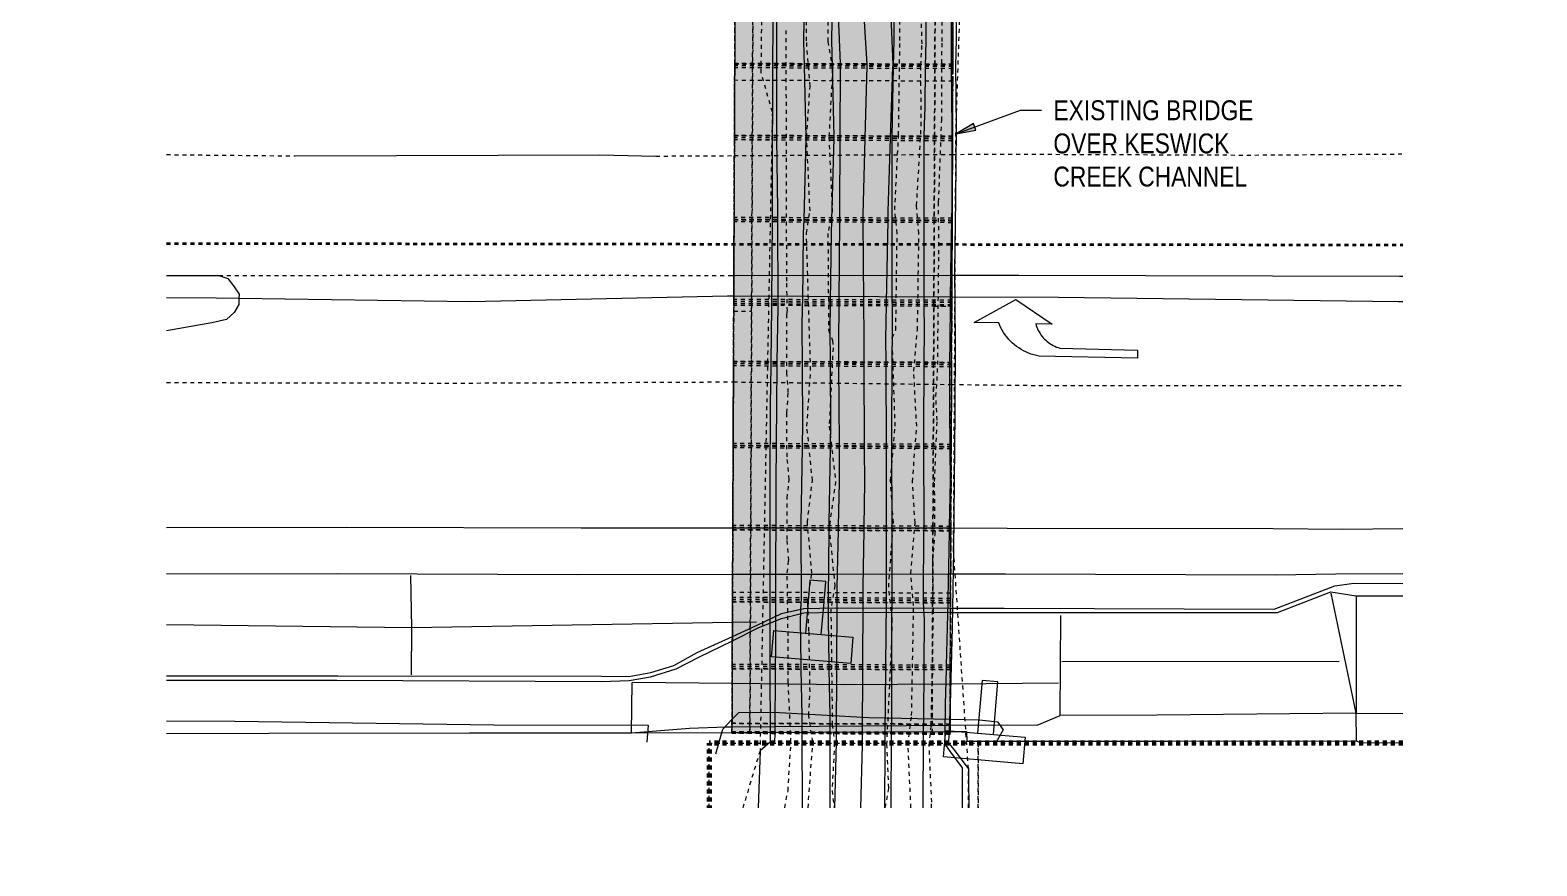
# Model space of a CAD drawing. Header units: metres. Extents: x 564 to 760, y 3 to 1698.
# Drawn here: x 564.42 to 602.29, y 1650.41 to 1671.41 of the extents above; entities that cross this region are included whole.
import ezdxf

# ---------------------------------------------------------------- set-up
doc = ezdxf.new("R2010")
doc.units = ezdxf.units.M
for name, pattern in [('ControlLine', [0.02, 0.0125, -0.0025, 0.0025, -0.0025]), ('Demolished', [0.007144, 0.004763, -0.002381]), ('IMPORT-BDYS-Boundary _3_', [0.01, 0.009, -0.001]), ('IMPORT-BDYS-ProjBoundary', [0.008, 0.006, -0.002]), ('IMPORT-LNMK-LaneLine3 _3_', [0.012, 0.003, -0.009]), ('IMPORT-LNMK-LineCont _3_', [0.004, 0.001, -0.003]), ('JacobsDash', [0.0045, 0.003, -0.0015])]:
    doc.linetypes.add(name, pattern=pattern)
doc.layers.add('D-BDGE', color=7, linetype='Continuous', lineweight=13)
doc.layers.add('D-ENHA-TEXT', color=7, linetype='Continuous', lineweight=9)
for name, color, linetype, lineweight, true_color in [('D-BDGE-DECK', 7, 'Continuous', 13, 0x8c8cc6), ('D-BDGE-FRAMING', 7, 'Continuous', 13, 0x8c8cc6), ('D-BDGE-INT-WALL', 7, 'Continuous', 13, 0x8c8cc6)]:
    doc.layers.add(name, color=color, linetype=linetype, lineweight=lineweight, true_color=true_color)
doc.styles.add('Arial Narrow', font='ARIALN.TTF', dxfattribs={"height": 0.5})

# ---------------------------------------------------------------- blocks, each defined once
blk = doc.blocks.new('T2DPAA-T2D-PWA-RW-M2D-000002_ControlLinesMinor_rvt-1-DRG-2871031 - CONST STAGE 01')
at = {"layer": 'D-BDGE', "color": 150, "linetype": 'ControlLine', "lineweight": 35, "true_color": 0x0080ff}
for p, q in [((597.318, 1675.829), (598.918, 1675.664)), ((567.85, 1666.053), (598.918, 1666.016))]:
    blk.add_line(p, q, dxfattribs=at)
blk.add_arc((568.715, 1397.294), 280, 84.13687, 90.17699, dxfattribs=at)
blk = doc.blocks.new('T2DPAA-T2D-PWA-SU-M2D-000002_dwg-40815123-DRG-2871031 - CONST STAGE 01')
at = {"color": 9, "lineweight": 18, "true_color": 0xc0c0c0}
for p, q in [((37.784, 1559.399), (37.783, 1559.408)), ((37.975, 1559.424), (37.976, 1559.414)), ((37.976, 1559.414), (38.122, 1557.62)), ((38.643, 1559.478), (38.643, 1559.468)), ((38.643, 1559.468), (38.749, 1557.671)), ((39.291, 1559.53), (39.291, 1559.52)), ((39.291, 1559.52), (39.385, 1557.722)), ((39.315, 1559.522), (39.314, 1559.532)), ((40.118, 1559.587), (40.117, 1559.597)), ((40.765, 1559.639), (40.765, 1559.649)), ((36.282, 1559.287), (36.283, 1559.277)), ((36.379, 1559.295), (36.38, 1559.285)), ((37.084, 1559.342), (37.083, 1559.352)), ((37.278, 1557.542), (37.278, 1557.552)), ((37.397, 1555.495), (37.278, 1557.542)), ((37.978, 1557.598), (37.977, 1557.608)), ((38.097, 1555.551), (37.978, 1557.598)), ((38.122, 1557.62), (38.123, 1557.61)), ((38.749, 1557.671), (38.749, 1557.661)), ((39.385, 1557.722), (39.386, 1557.712)), ((39.433, 1557.716), (39.432, 1557.726)), ((39.606, 1555.673), (39.433, 1557.716)), ((40.234, 1557.781), (40.233, 1557.791)), ((40.407, 1555.738), (40.234, 1557.781)), ((40.936, 1557.837), (40.935, 1557.847)), ((41.035, 1556.697), (40.936, 1557.837)), ((36.428, 1557.483), (36.428, 1557.473)), ((36.537, 1557.492), (36.538, 1557.482)), ((41.102, 1555.794), (41.078, 1556.17)), ((38.874, 1555.614), (38.875, 1555.604)), ((39.496, 1555.664), (39.496, 1555.654)), ((39.496, 1555.654), (39.632, 1553.609)), ((39.607, 1555.663), (39.606, 1555.673)), ((40.408, 1555.728), (40.407, 1555.738)), ((41.103, 1555.784), (41.102, 1555.794)), ((36.596, 1555.43), (36.597, 1555.42)), ((36.597, 1555.42), (36.761, 1553.377)), ((36.731, 1555.441), (36.732, 1555.431)), ((36.732, 1555.431), (36.913, 1553.389)), ((37.398, 1555.485), (37.397, 1555.495)), ((38.097, 1555.541), (38.097, 1555.551)), ((38.289, 1555.567), (38.29, 1555.557)), ((38.29, 1555.557), (38.446, 1553.513)), ((38.875, 1555.604), (39.062, 1553.563)), ((35.759, 1553.948), (41.219, 1554.418)), ((35.637, 1553.938), (35.759, 1553.948)), ((41.263, 1553.871), (35.8, 1553.433)), ((41.243, 1553.729), (41.243, 1553.739)), ((41.247, 1553.679), (41.243, 1553.729)), ((36.761, 1553.377), (36.761, 1553.366)), ((36.761, 1553.366), (36.765, 1553.316)), ((36.913, 1553.389), (36.913, 1553.379)), ((36.913, 1553.379), (36.918, 1553.329)), ((37.539, 1553.429), (37.539, 1553.439)), ((37.543, 1553.379), (37.539, 1553.429)), ((38.239, 1553.486), (38.238, 1553.496)), ((38.242, 1553.436), (38.239, 1553.486)), ((38.446, 1553.513), (38.446, 1553.503)), ((38.446, 1553.503), (38.45, 1553.453)), ((39.062, 1553.563), (39.063, 1553.552)), ((39.063, 1553.552), (39.068, 1553.502)), ((39.632, 1553.609), (39.633, 1553.598)), ((39.633, 1553.598), (39.636, 1553.548)), ((39.785, 1553.611), (39.784, 1553.621)), ((39.79, 1553.561), (39.785, 1553.611)), ((40.586, 1553.675), (40.585, 1553.686)), ((40.591, 1553.626), (40.586, 1553.675)), ((41.36, 1552.183), (41.356, 1552.231)), ((36.869, 1551.869), (36.873, 1551.821)), ((37.022, 1551.881), (37.026, 1551.833)), ((37.026, 1551.833), (37.026, 1551.822)), ((37.666, 1551.885), (37.661, 1551.933)), ((37.667, 1551.874), (37.666, 1551.885)), ((37.671, 1551.825), (37.667, 1551.874)), ((38.365, 1551.941), (38.361, 1551.989)), ((38.366, 1551.931), (38.365, 1551.941)), ((38.37, 1551.881), (38.366, 1551.931)), ((38.567, 1552.006), (38.571, 1551.958)), ((38.571, 1551.958), (38.572, 1551.947)), ((38.572, 1551.947), (38.577, 1551.898)), ((38.577, 1551.897), (38.751, 1549.956)), ((39.199, 1552.057), (39.203, 1552.009)), ((39.203, 1552.009), (39.204, 1551.998)), ((39.204, 1551.998), (39.209, 1551.949)), ((39.209, 1551.948), (39.383, 1550.007)), ((39.746, 1552.101), (39.75, 1552.053)), ((39.75, 1552.053), (39.751, 1552.043)), ((39.751, 1552.043), (39.755, 1551.993)), ((39.755, 1551.993), (39.93, 1550.051)), ((39.913, 1552.066), (39.909, 1552.114)), ((39.914, 1552.056), (39.913, 1552.066)), ((39.918, 1552.006), (39.914, 1552.056)), ((40.714, 1552.131), (40.71, 1552.179)), ((40.715, 1552.12), (40.714, 1552.131)), ((40.719, 1552.071), (40.715, 1552.12)), ((41.361, 1552.173), (41.36, 1552.183)), ((41.365, 1552.123), (41.361, 1552.173)), ((36.873, 1551.821), (36.873, 1551.81)), ((36.873, 1551.81), (36.877, 1551.76)), ((37.026, 1551.822), (37.03, 1551.773)), ((38.54, 1549.888), (38.537, 1549.938)), ((38.751, 1549.955), (38.756, 1549.905)), ((39.383, 1550.006), (39.388, 1549.956)), ((39.388, 1549.956), (39.389, 1549.947)), ((39.389, 1549.947), (39.393, 1549.897)), ((39.93, 1550.051), (39.934, 1550.001)), ((39.934, 1550.001), (39.935, 1549.991)), ((39.935, 1549.991), (39.94, 1549.941)), ((40.08, 1550.012), (40.076, 1550.062)), ((40.081, 1550.002), (40.08, 1550.012)), ((40.085, 1549.953), (40.081, 1550.002)), ((40.881, 1550.077), (40.877, 1550.127)), ((40.882, 1550.067), (40.881, 1550.077)), ((40.886, 1550.018), (40.882, 1550.067)), ((41.539, 1550.13), (41.535, 1550.18)), ((41.54, 1550.12), (41.539, 1550.13)), ((41.545, 1550.071), (41.54, 1550.12)), ((37.022, 1549.816), (37.025, 1549.766)), ((37.025, 1549.766), (37.026, 1549.756)), ((37.026, 1549.756), (37.03, 1549.706)), ((37.175, 1549.828), (37.179, 1549.778)), ((37.179, 1549.778), (37.18, 1549.768)), ((37.18, 1549.768), (37.184, 1549.719)), ((37.841, 1549.832), (37.837, 1549.881)), ((37.842, 1549.822), (37.841, 1549.832)), ((37.845, 1549.772), (37.842, 1549.822)), ((38.541, 1549.878), (38.54, 1549.888)), ((38.544, 1549.828), (38.541, 1549.878)), ((38.756, 1549.905), (38.757, 1549.895)), ((38.757, 1549.895), (38.761, 1549.846)), ((41.059, 1548.025), (41.055, 1548.075)), ((41.697, 1548.076), (41.694, 1548.126)), ((41.698, 1548.066), (41.697, 1548.076)), ((41.701, 1548.017), (41.698, 1548.066)), ((37.189, 1547.762), (37.193, 1547.712)), ((37.193, 1547.712), (37.194, 1547.703)), ((37.194, 1547.703), (37.198, 1547.653)), ((37.339, 1547.774), (37.343, 1547.725)), ((37.343, 1547.725), (37.344, 1547.715)), ((37.344, 1547.715), (37.348, 1547.665)), ((37.983, 1547.776), (37.979, 1547.826)), ((37.984, 1547.766), (37.983, 1547.776)), ((37.988, 1547.717), (37.984, 1547.766)), ((38.681, 1547.833), (38.677, 1547.883)), ((38.681, 1547.823), (38.681, 1547.833)), ((38.685, 1547.773), (38.681, 1547.823)), ((38.817, 1546.078), (38.685, 1547.773)), ((38.905, 1547.901), (38.908, 1547.851)), ((38.908, 1547.851), (38.908, 1547.841)), ((38.908, 1547.841), (38.911, 1547.791)), ((39.546, 1547.953), (39.549, 1547.903)), ((39.549, 1547.903), (39.55, 1547.893)), ((39.55, 1547.893), (39.553, 1547.843)), ((40.108, 1547.998), (40.112, 1547.948)), ((40.112, 1547.948), (40.113, 1547.938)), ((40.113, 1547.938), (40.117, 1547.889)), ((40.259, 1547.96), (40.255, 1548.01)), ((40.26, 1547.95), (40.259, 1547.96)), ((40.264, 1547.901), (40.26, 1547.95)), ((40.406, 1546.207), (40.264, 1547.9)), ((41.06, 1548.015), (41.059, 1548.025)), ((41.063, 1547.965), (41.06, 1548.015)), ((41.192, 1546.27), (41.063, 1547.965)), ((39.675, 1546.147), (39.679, 1546.097)), ((40.258, 1546.194), (40.262, 1546.145)), ((40.262, 1546.145), (40.263, 1546.135)), ((40.41, 1546.156), (40.406, 1546.206)), ((40.411, 1546.146), (40.41, 1546.156)), ((40.415, 1546.097), (40.411, 1546.146)), ((41.198, 1546.21), (41.196, 1546.22)), ((41.205, 1546.161), (41.198, 1546.21)), ((41.816, 1546.27), (41.812, 1546.32)), ((41.816, 1546.26), (41.816, 1546.27)), ((41.82, 1546.21), (41.816, 1546.26)), ((37.344, 1545.959), (37.348, 1545.909)), ((37.348, 1545.909), (37.349, 1545.899)), ((37.349, 1545.899), (37.354, 1545.85)), ((37.487, 1545.971), (37.491, 1545.921)), ((37.491, 1545.921), (37.492, 1545.911)), ((37.492, 1545.911), (37.496, 1545.861)), ((38.14, 1545.973), (38.138, 1546.023)), ((38.14, 1545.963), (38.14, 1545.973)), ((38.142, 1545.913), (38.14, 1545.963)), ((38.312, 1546.037), (38.312, 1545.987)), ((38.312, 1545.987), (38.312, 1545.977)), ((38.312, 1545.977), (38.312, 1545.927)), ((38.712, 1546.019), (38.712, 1546.07)), ((38.712, 1546.009), (38.712, 1546.019)), ((38.712, 1545.959), (38.712, 1546.009)), ((38.821, 1546.028), (38.817, 1546.078)), ((38.822, 1546.018), (38.821, 1546.028)), ((38.825, 1545.968), (38.822, 1546.018)), ((39.021, 1546.094), (39.025, 1546.045)), ((39.025, 1546.045), (39.026, 1546.035)), ((39.026, 1546.035), (39.03, 1545.985)), ((39.03, 1545.985), (39.157, 1544.42)), ((39.679, 1546.097), (39.679, 1546.087)), ((39.679, 1546.087), (39.683, 1546.038)), ((39.683, 1546.038), (39.808, 1544.473)), ((40.263, 1546.135), (40.267, 1546.085)), ((40.267, 1546.085), (40.386, 1544.52)), ((51.734, 1545.576), (44.797, 1544.974)), ((37.066, 1545.317), (36.461, 1545.255)), ((41.918, 1544.593), (41.915, 1544.643)), ((37.49, 1544.285), (37.494, 1544.235)), ((37.624, 1544.296), (37.628, 1544.246)), ((38.279, 1544.299), (38.274, 1544.349)), ((38.28, 1544.289), (38.279, 1544.299)), ((38.285, 1544.239), (38.28, 1544.289)), ((38.979, 1544.355), (38.974, 1544.405)), ((38.98, 1544.345), (38.979, 1544.355)), ((38.985, 1544.296), (38.98, 1544.345)), ((39.157, 1544.42), (39.161, 1544.37)), ((39.161, 1544.37), (39.162, 1544.36)), ((39.162, 1544.36), (39.166, 1544.31)), ((39.166, 1544.31), (39.297, 1542.695)), ((39.808, 1544.473), (39.812, 1544.423)), ((39.812, 1544.423), (39.813, 1544.413)), ((39.813, 1544.413), (39.817, 1544.363)), ((39.817, 1544.362), (39.946, 1542.748)), ((40.386, 1544.519), (40.39, 1544.469)), ((40.39, 1544.469), (40.391, 1544.459)), ((40.391, 1544.459), (40.394, 1544.409)), ((40.394, 1544.409), (40.518, 1542.794)), ((40.549, 1544.482), (40.545, 1544.532)), ((40.55, 1544.472), (40.549, 1544.482)), ((40.554, 1544.422), (40.55, 1544.472)), ((41.358, 1544.548), (41.354, 1544.598)), ((41.358, 1544.538), (41.358, 1544.548)), ((41.362, 1544.488), (41.358, 1544.538)), ((41.919, 1544.583), (41.918, 1544.593)), ((41.922, 1544.533), (41.919, 1544.583)), ((44.757, 1544.432), (42.046, 1544.181)), ((37.494, 1544.235), (37.495, 1544.225)), ((37.495, 1544.225), (37.499, 1544.176)), ((37.499, 1544.175), (37.64, 1542.561)), ((37.628, 1544.246), (37.629, 1544.236)), ((37.629, 1544.236), (37.633, 1544.186)), ((37.633, 1544.186), (37.756, 1542.571)), ((36.584, 1543.729), (34.08, 1543.544)), ((42.089, 1543.652), (42.122, 1542.923)), ((52.447, 1543.581), (53.505, 1543.678)), ((36.672, 1542.643), (42.13, 1543.147)), ((37.357, 1542.562), (42.142, 1542.99)), ((40.827, 1540.956), (40.686, 1542.807)), ((41.628, 1541.024), (41.487, 1542.872)), ((42.035, 1542.341), (42.035, 1542.916)), ((34.172, 1542.278), (36.684, 1542.502)), ((36.684, 1542.502), (37.357, 1542.562)), ((38.607, 1540.767), (38.444, 1542.626)), ((39.306, 1540.827), (39.143, 1542.683))]:
    blk.add_line(p, q, dxfattribs=at)
at = {"color": 9, "linetype": 'IMPORT-LNMK-LaneLine3 _3_', "lineweight": 18, "true_color": 0xc0c0c0}
for p, q in [((35.516, 1556.951), (40.974, 1557.446)), ((33.552, 1556.773), (35.516, 1556.951)), ((21.293, 1555.769), (24.51, 1556.009))]:
    blk.add_line(p, q, dxfattribs=at)
at = {"color": 9, "linetype": 'IMPORT-LNMK-LineCont _3_', "lineweight": 18, "true_color": 0xc0c0c0}
blk.add_line((35.974, 1551.283), (41.44, 1551.684), dxfattribs=at)
at = {"color": 9, "lineweight": 18, "true_color": 0xc0c0c0, "flags": 128}
for points in [[(40.546, 1563.008), (40.656, 1562.151), (40.82, 1560.338), (40.867, 1559.66), (41.009, 1558.108), (41.15, 1556.324), (41.278, 1554.538), (41.438, 1552.766), (41.584, 1550.993), (41.714, 1549.264), (41.845, 1547.536), (41.975, 1545.604), (42.088, 1543.672), (42.089, 1543.652)], [(40.764, 1559.651), (40.704, 1560.328), (40.629, 1561.314)], [(36.15, 1560.952), (36.2, 1560.323), (36.282, 1559.287)], [(36.235, 1560.959), (36.293, 1560.331), (36.379, 1559.295)], [(37.083, 1559.352), (37.017, 1559.967), (36.941, 1561.016)], [(37.783, 1559.408), (37.715, 1560.03), (37.64, 1561.072)], [(37.768, 1561.083), (37.969, 1559.493), (37.975, 1559.424)], [(38.4, 1561.134), (38.64, 1559.517), (38.643, 1559.478)], [(39.09, 1561.189), (39.289, 1559.563), (39.291, 1559.53)], [(39.314, 1559.532), (39.273, 1560.162), (39.181, 1561.197)], [(40.117, 1559.597), (40.074, 1560.224), (39.982, 1561.261)], [(37.977, 1557.608), (37.976, 1557.623), (37.784, 1559.399)], [(39.432, 1557.726), (39.431, 1557.746), (39.315, 1559.522)], [(40.233, 1557.791), (40.232, 1557.806), (40.209, 1558.138), (40.189, 1558.563), (40.118, 1559.587)], [(40.935, 1557.847), (40.913, 1558.101), (40.765, 1559.639)], [(36.283, 1559.277), (36.375, 1558.127), (36.428, 1557.483)], [(36.38, 1559.285), (36.475, 1558.136), (36.537, 1557.492)], [(37.278, 1557.552), (37.277, 1557.564), (37.084, 1559.342)], [(38.123, 1557.61), (38.273, 1555.769), (38.289, 1555.567)], [(38.749, 1557.661), (38.862, 1555.739), (38.874, 1555.614)], [(39.386, 1557.712), (39.481, 1555.888), (39.496, 1555.664)], [(36.428, 1557.473), (36.576, 1555.688), (36.596, 1555.43)], [(36.538, 1557.482), (36.709, 1555.697), (36.731, 1555.441)], [(24.51, 1556.009), (32.144, 1556.685), (33.552, 1556.773)], [(41.078, 1556.17), (41.068, 1556.317), (41.035, 1556.697)], [(39.784, 1553.621), (39.635, 1555.333), (39.607, 1555.663)], [(40.585, 1553.686), (40.435, 1555.402), (40.408, 1555.728)], [(41.243, 1553.739), (41.185, 1554.531), (41.103, 1555.784)], [(37.539, 1553.439), (37.417, 1555.159), (37.398, 1555.485)], [(38.238, 1553.496), (38.117, 1555.205), (38.097, 1555.541)], [(41.219, 1554.418), (42.899, 1554.562), (52.432, 1555.346), (52.514, 1555.352)], [(52.568, 1554.716), (52.457, 1554.707), (43.939, 1554.085), (41.263, 1553.871)], [(35.8, 1553.433), (35.647, 1553.421), (29.224, 1552.728), (23.415, 1552.319), (22.844, 1552.279), (21.598, 1552.181)], [(37.661, 1551.934), (37.589, 1552.733), (37.543, 1553.378)], [(38.36, 1551.991), (38.288, 1552.789), (38.242, 1553.434)], [(38.45, 1553.451), (38.523, 1552.495), (38.567, 1552.007)], [(39.068, 1553.501), (39.137, 1552.747), (39.199, 1552.058)], [(39.636, 1553.547), (39.694, 1552.674), (39.746, 1552.103)], [(39.909, 1552.116), (39.846, 1552.921), (39.79, 1553.559)], [(40.71, 1552.181), (40.646, 1552.988), (40.591, 1553.624)], [(41.356, 1552.233), (41.314, 1552.756), (41.247, 1553.677)], [(36.765, 1553.315), (36.771, 1553.247), (36.869, 1551.87)], [(36.918, 1553.327), (36.924, 1553.258), (37.022, 1551.883)], [(21.55, 1552.742), (22.864, 1552.851), (23.098, 1552.794)], [(23.098, 1552.794), (23.25, 1552.622), (23.408, 1552.425), (23.415, 1552.319), (23.425, 1552.166), (23.327, 1551.963), (23.144, 1551.768), (22.786, 1551.65), (21.668, 1551.354)], [(37.837, 1549.882), (37.808, 1550.323), (37.671, 1551.824)], [(38.537, 1549.938), (38.507, 1550.378), (38.37, 1551.881)], [(40.076, 1550.063), (40.037, 1550.507), (39.918, 1552.006)], [(40.877, 1550.127), (40.838, 1550.574), (40.719, 1552.071)], [(41.535, 1550.18), (41.458, 1550.982), (41.365, 1552.123)], [(36.877, 1551.76), (36.945, 1550.805), (37.022, 1549.816)], [(37.03, 1551.772), (37.098, 1550.816), (37.175, 1549.828)], [(39.94, 1549.941), (40.014, 1549.116), (40.108, 1547.998)], [(40.255, 1548.01), (40.248, 1548.095), (40.085, 1549.953)], [(41.055, 1548.075), (41.048, 1548.164), (40.886, 1550.017)], [(41.694, 1548.127), (41.623, 1549.258), (41.545, 1550.071)], [(37.03, 1549.706), (37.089, 1548.939), (37.189, 1547.763)], [(37.184, 1549.718), (37.244, 1548.952), (37.339, 1547.775)], [(37.979, 1547.826), (37.971, 1547.911), (37.845, 1549.772)], [(38.677, 1547.883), (38.671, 1547.962), (38.544, 1549.828)], [(38.761, 1549.846), (38.837, 1548.996), (38.904, 1547.901)], [(39.393, 1549.897), (39.47, 1549.042), (39.546, 1547.953)], [(41.73, 1548.09), (43.143, 1548.208), (49.804, 1548.766), (51.549, 1548.896), (53.051, 1549.034)], [(38.195, 1547.793), (38.853, 1547.85), (41.73, 1548.09)], [(22.086, 1546.432), (26.585, 1546.82), (32.469, 1547.305), (38.195, 1547.793)], [(37.348, 1547.665), (37.394, 1547.088), (37.487, 1545.971)], [(38.138, 1546.023), (38.137, 1546.043), (37.988, 1547.717)], [(38.911, 1547.791), (38.999, 1546.364), (39.021, 1546.095)], [(39.553, 1547.843), (39.651, 1546.448), (39.675, 1546.148)], [(40.117, 1547.889), (40.24, 1546.437), (40.258, 1546.195)], [(41.812, 1546.32), (41.732, 1547.529), (41.701, 1548.016)], [(41.823, 1546.941), (43.193, 1547.059), (49.965, 1547.61), (51.469, 1547.763), (53.146, 1547.914)], [(41.892, 1546.083), (43.237, 1546.192), (50, 1546.745), (51.468, 1547.454), (51.938, 1547.566), (53.167, 1547.658)], [(37.198, 1547.653), (37.247, 1547.075), (37.344, 1545.959)], [(41.901, 1545.976), (43.262, 1546.091), (50.093, 1546.666), (51.383, 1547.298), (52.024, 1547.254), (53.194, 1547.349)], [(36.363, 1546.469), (38.932, 1546.691), (41.823, 1546.941)], [(52.024, 1547.254), (52.277, 1544.315), (51.391, 1547.268)], [(22.185, 1545.275), (26.457, 1545.643), (32.481, 1546.134), (36.363, 1546.469)], [(38.712, 1546.07), (38.712, 1546.48), (38.312, 1546.48), (38.312, 1546.037)], [(41.196, 1546.22), (41.195, 1546.231), (41.192, 1546.27)], [(41.354, 1544.598), (41.265, 1545.739), (41.205, 1546.16)], [(41.915, 1544.643), (41.861, 1545.597), (41.82, 1546.21)], [(36.489, 1544.909), (37.086, 1545.243), (37.675, 1545.59), (38.217, 1545.764), (39.015, 1545.849), (41.892, 1546.083)], [(36.498, 1544.802), (37.132, 1545.186), (37.684, 1545.466), (38.232, 1545.653), (39.004, 1545.731), (41.901, 1545.976)], [(37.354, 1545.849), (37.462, 1544.601), (37.49, 1544.286)], [(37.496, 1545.861), (37.6, 1544.613), (37.624, 1544.296)], [(37.512, 1544.48), (37.512, 1545.146), (38.712, 1545.146), (38.712, 1545.959)], [(38.312, 1545.927), (38.312, 1545.146), (39.512, 1545.146), (39.512, 1544.48), (37.512, 1544.48)], [(38.274, 1544.349), (38.161, 1545.457), (38.142, 1545.913)], [(38.974, 1544.406), (38.858, 1545.548), (38.825, 1545.968)], [(40.545, 1544.532), (40.449, 1545.683), (40.415, 1546.097)], [(52.277, 1544.315), (47.295, 1543.844), (44.87, 1543.629), (44.669, 1546.133)], [(28.538, 1543.268), (28.441, 1544.439), (28.309, 1545.747)], [(36.461, 1545.255), (28.441, 1544.439), (22.293, 1543.995)], [(22.402, 1542.717), (26.705, 1543.081), (33.305, 1543.633), (33.979, 1543.684), (34.525, 1543.833), (35.084, 1544.055), (35.642, 1544.435), (36.489, 1544.909)], [(22.411, 1542.608), (26.68, 1542.976), (33.303, 1543.505), (34.002, 1543.59), (34.527, 1543.725), (35.147, 1543.977), (35.697, 1544.318), (36.498, 1544.802)], [(39.143, 1542.683), (39.103, 1543.139), (38.985, 1544.295)], [(40.686, 1542.807), (40.65, 1543.27), (40.554, 1544.422)], [(41.487, 1542.872), (41.451, 1543.334), (41.362, 1544.487)], [(42.024, 1542.915), (41.972, 1543.664), (41.922, 1544.532)], [(42.141, 1543.007), (43.235, 1543.007), (43.235, 1544.341), (42.835, 1544.341), (42.835, 1543.007), (44.035, 1543.007), (44.035, 1542.341), (42.035, 1542.341)], [(52.339, 1543.627), (52.277, 1544.315), (53.443, 1544.41)], [(42.046, 1544.181), (39.397, 1543.936), (36.584, 1543.729)], [(38.444, 1542.626), (38.404, 1543.073), (38.285, 1544.239)], [(22.524, 1541.276), (25.087, 1541.502), (30.112, 1541.937), (34.172, 1542.278), (34.08, 1543.544)], [(42.13, 1543.147), (43.562, 1543.279), (44.309, 1543.334), (44.87, 1543.629)], [(42.58, 1542.784), (47.657, 1543.218), (52.339, 1543.627), (52.447, 1543.581)], [(36.657, 1542.827), (36.812, 1543.019), (37.682, 1543.097), (40.079, 1543.167), (42.117, 1543.298)], [(42.117, 1543.298), (42.859, 1543.345), (43.308, 1543.331), (43.468, 1543.149), (43.295, 1542.758)], [(36.326, 1541.936), (36.445, 1542.563), (36.657, 1542.827)], [(39.946, 1542.748), (39.969, 1542.463), (40.065, 1540.891)], [(40.518, 1542.794), (40.539, 1542.509), (40.66, 1540.942)], [(42.619, 1541.108), (42.53, 1542.108), (42.209, 1542.478), (42.102, 1542.6), (42.041, 1542.668), (42.024, 1542.915)], [(42.035, 1542.916), (42.035, 1543.007), (42.141, 1543.007)], [(42.122, 1542.923), (42.132, 1542.704), (42.135, 1542.692), (42.281, 1542.544), (42.581, 1542.208), (42.683, 1542.097), (42.707, 1541.839), (42.773, 1541.121)], [(42.142, 1542.99), (42.553, 1543.026), (42.58, 1542.784)], [(22.498, 1541.591), (24.208, 1541.73), (30.705, 1542.187), (34.566, 1542.507), (34.576, 1542.082)], [(34.172, 1542.278), (35.615, 1542.524), (36.522, 1542.629), (36.672, 1542.643)], [(37.756, 1542.571), (37.773, 1542.353), (37.659, 1542.343), (37.425, 1542.103), (37.501, 1540.673)], [(37.64, 1542.561), (37.659, 1542.343), (37.425, 1542.103)], [(39.297, 1542.695), (39.315, 1542.477), (39.411, 1540.835)]]:
    blk.add_lwpolyline(points, dxfattribs=at)
at = {"color": 9, "linetype": 'IMPORT-LNMK-LaneLine3 _3_', "lineweight": 18, "true_color": 0xc0c0c0, "flags": 128}
blk.add_lwpolyline([(40.974, 1557.446), (42.162, 1557.554), (48.436, 1558.063), (52.254, 1558.415)], dxfattribs=at)
at = {"color": 9, "linetype": 'IMPORT-LNMK-LineCont _3_', "lineweight": 18, "true_color": 0xc0c0c0, "flags": 128}
for points in [[(22.864, 1552.851), (29.063, 1553.392), (35.637, 1553.938)], [(41.44, 1551.684), (43.866, 1551.863), (52.696, 1552.612), (52.746, 1552.616)], [(21.778, 1550.062), (23.384, 1550.195), (29.224, 1550.681), (35.834, 1551.272), (35.974, 1551.283)]]:
    blk.add_lwpolyline(points, dxfattribs=at)
at = {"color": 9, "lineweight": 18, "true_color": 0xc0c0c0, "flags": 128}
blk.add_lwpolyline([(44.075, 1552.821), (46.029, 1552.941), (46.042, 1552.742), (43.574, 1552.58), (43.505, 1552.589), (43.437, 1552.6), (43.369, 1552.615), (43.302, 1552.634), (43.237, 1552.656), (43.173, 1552.681), (43.11, 1552.709), (43.048, 1552.741), (42.989, 1552.775), (42.932, 1552.813), (42.876, 1552.853), (42.823, 1552.896), (42.772, 1552.942), (42.724, 1552.991), (42.679, 1553.041), (42.636, 1553.094), (42.596, 1553.149), (42.559, 1553.206), (42.526, 1553.265), (42.495, 1553.325), (41.878, 1553.287), (42.87, 1553.95), (43.833, 1553.408), (43.421, 1553.382), (43.437, 1553.341), (43.455, 1553.3), (43.476, 1553.261), (43.498, 1553.222), (43.523, 1553.185), (43.549, 1553.149), (43.577, 1553.114), (43.607, 1553.081), (43.639, 1553.049), (43.672, 1553.019), (43.707, 1552.99), (43.744, 1552.963), (43.781, 1552.939), (43.82, 1552.916), (43.861, 1552.895), (43.902, 1552.876), (43.944, 1552.859), (43.987, 1552.844), (44.031, 1552.832)], close=True, dxfattribs=at)
blk = doc.blocks.new('T2DPAA-T2D-PWA-SU-M2D-000001_dwg-40815111-DRG-2871031 - CONST STAGE 01')
at = {"color": 9, "linetype": 'IMPORT-BDYS-Boundary _3_', "lineweight": 18, "true_color": 0xc0c0c0}
for p, q in [((129.797, 1662.715), (119.969, 1661.896)), ((119.172, 1661.829), (113.213, 1661.332)), ((119.77, 1661.879), (119.172, 1661.829)), ((119.969, 1661.896), (119.77, 1661.879)), ((112.415, 1661.265), (98.831, 1660.129)), ((112.615, 1661.282), (112.415, 1661.265)), ((112.933, 1661.309), (112.615, 1661.282)), ((112.928, 1661.424), (112.929, 1661.4)), ((112.929, 1661.4), (112.928, 1661.424)), ((112.929, 1661.4), (112.93, 1661.375)), ((112.93, 1661.375), (112.929, 1661.4)), ((112.93, 1661.375), (112.933, 1661.309)), ((121.069, 1639.337), (121.206, 1637.72))]:
    blk.add_line(p, q, dxfattribs=at)
at = {"color": 9, "linetype": 'IMPORT-BDYS-Boundary _3_', "lineweight": 18, "true_color": 0xc0c0c0, "flags": 128}
for points in [[(111.929, 1679.662), (112.716, 1665.994), (112.928, 1661.425)], [(112.928, 1661.425), (112.716, 1665.994), (111.929, 1679.662)], [(113.213, 1661.332), (112.933, 1661.309), (112.93, 1661.375)], [(121.206, 1637.72), (121.069, 1639.337), (131.706, 1640.235)], [(114.471, 1637.148), (114.333, 1638.769), (121.069, 1639.337)]]:
    blk.add_lwpolyline(points, dxfattribs=at)
blk = doc.blocks.new('T2DPAA-T2D-PWA-GN-XRF-000103_dwg-40807629-DRG-2871031 - CONST STAGE 01')
at = {"color": 200, "linetype": 'IMPORT-BDYS-ProjBoundary', "lineweight": 70, "true_color": 0xbf00ff, "flags": 128}
for points in [[(305.054, 1526.681), (319.695, 1527.724), (336.035, 1529.087)], [(339.415, 1489.296), (328.778, 1488.393), (322.042, 1487.824), (322.18, 1486.203)]]:
    blk.add_lwpolyline(points, dxfattribs=at)
blk = doc.blocks.new('T2DPAA-T2D-PWA-SU-M2D-000100_Survey_rvt-1-DRG-2871031 - CONST STAGE 01')
at = {"color": 9, "lineweight": 18, "true_color": 0xc0c0c0, "rotation": 355.1443168073812}
for name, p in [('T2DPAA-T2D-PWA-SU-M2D-000002_dwg-40815123-DRG-2871031 - CONST STAGE 01', (414.939, 119.901)), ('T2DPAA-T2D-PWA-GN-XRF-000103_dwg-40807629-DRG-2871031 - CONST STAGE 01', (134.659, 198.273)), ('T2DPAA-T2D-PWA-SU-M2D-000001_dwg-40815111-DRG-2871031 - CONST STAGE 01', (328.846, 30.288))]:
    blk.add_blockref(name, p, dxfattribs=at)
blk = doc.blocks.new('Roofs 3 - Roofs 3-4999916-DRG-2871031 - CONST STAGE 01')
at = {"layer": 'D-BDGE-DECK', "color": 9, "linetype": 'Demolished', "true_color": 0xc0c0c0}
for p, q in [((443.829, 1717.565), (438.366, 1717.124)), ((443.829, 1717.565), (438.366, 1717.124)), ((444.106, 1714.128), (443.829, 1717.565)), ((443.829, 1717.565), (444.094, 1714.287)), ((438.631, 1713.845), (438.366, 1717.124)), ((438.366, 1717.124), (438.644, 1713.687)), ((438.631, 1713.845), (444.094, 1714.287)), ((444.094, 1714.287), (444.101, 1714.201)), ((444.101, 1714.196), (444.101, 1714.201)), ((444.101, 1714.196), (444.103, 1714.172)), ((444.103, 1714.172), (444.103, 1714.166)), ((444.103, 1714.166), (444.127, 1713.872)), ((444.239, 1712.492), (444.106, 1714.128)), ((438.638, 1713.759), (438.631, 1713.845)), ((438.638, 1713.759), (438.638, 1713.754)), ((438.64, 1713.731), (438.638, 1713.754)), ((438.641, 1713.725), (438.64, 1713.731)), ((438.665, 1713.431), (438.641, 1713.725)), ((438.644, 1713.687), (438.776, 1712.051)), ((444.127, 1713.872), (438.665, 1713.431)), ((444.127, 1713.872), (444.582, 1708.236)), ((439.12, 1707.794), (438.665, 1713.431)), ((444.239, 1712.492), (438.776, 1712.051)), ((444.248, 1712.378), (444.239, 1712.492)), ((438.776, 1712.051), (438.785, 1711.937)), ((444.248, 1712.378), (438.785, 1711.937)), ((444.579, 1708.274), (444.248, 1712.378)), ((438.785, 1711.937), (439.117, 1707.832)), ((444.579, 1708.274), (439.117, 1707.832)), ((444.582, 1708.236), (439.12, 1707.794)), ((444.696, 1706.829), (444.579, 1708.274)), ((444.582, 1708.236), (445.163, 1701.049)), ((439.117, 1707.832), (439.234, 1706.387)), ((439.701, 1700.607), (439.12, 1707.794)), ((444.696, 1706.829), (439.234, 1706.387)), ((445.028, 1702.723), (444.696, 1706.829)), ((439.234, 1706.387), (439.565, 1702.282)), ((445.028, 1702.723), (439.565, 1702.282)), ((445.428, 1697.769), (445.028, 1702.723)), ((439.565, 1702.282), (439.965, 1697.327)), ((445.163, 1701.049), (439.701, 1700.607)), ((445.163, 1701.049), (445.172, 1700.943)), ((445.182, 1700.81), (439.72, 1700.368)), ((445.172, 1700.943), (445.172, 1700.933)), ((445.172, 1700.933), (445.174, 1700.911)), ((445.175, 1700.901), (445.174, 1700.911)), ((445.175, 1700.901), (445.182, 1700.81)), ((445.182, 1700.81), (445.428, 1697.769)), ((439.709, 1700.501), (439.701, 1700.607)), ((439.71, 1700.492), (439.709, 1700.501)), ((439.712, 1700.469), (439.71, 1700.492)), ((439.712, 1700.469), (439.712, 1700.46)), ((439.72, 1700.368), (439.712, 1700.46)), ((439.965, 1697.327), (439.72, 1700.368)), ((445.428, 1697.769), (439.965, 1697.327)), ((445.428, 1697.769), (439.965, 1697.327))]:
    blk.add_line(p, q, dxfattribs=at)

msp = doc.modelspace()

# ---------------------------------------------------------------- hatches: boundary and pattern name
at = {"layer": 'D-BDGE-FRAMING', "lineweight": 5, "true_color": 0xc0c0c0, "transparency": 33554491}
for points in [[(587.608, 1670.553), (587.614, 1672.123), (582.134, 1672.145), (582.127, 1670.575)], [(587.6, 1668.743), (587.607, 1670.443), (582.127, 1670.465), (582.12, 1668.765)], [(587.608, 1670.503), (587.608, 1670.553), (582.127, 1670.575), (582.127, 1670.525), (587.607, 1670.503)], [(587.607, 1670.443), (587.607, 1670.493), (582.127, 1670.515), (582.127, 1670.465)], [(587.608, 1670.503), (587.607, 1670.503), (587.607, 1670.503)], [(587.592, 1666.683), (587.6, 1668.633), (582.12, 1668.655), (582.111, 1666.705)], [(587.6, 1668.693), (587.6, 1668.743), (582.12, 1668.765), (582.12, 1668.715), (587.6, 1668.693)], [(587.6, 1668.633), (587.6, 1668.683), (582.12, 1668.705), (582.12, 1668.655)], [(587.583, 1664.623), (587.591, 1666.573), (582.111, 1666.595), (582.103, 1664.645)], [(587.592, 1666.633), (587.592, 1666.683), (582.111, 1666.705), (582.111, 1666.655), (587.591, 1666.633)], [(587.591, 1666.573), (587.591, 1666.623), (582.111, 1666.645), (582.111, 1666.595)], [(587.577, 1663.061), (587.583, 1664.511), (582.102, 1664.534), (582.096, 1663.084)], [(587.583, 1664.573), (587.583, 1664.623), (582.103, 1664.645), (582.103, 1664.595), (587.583, 1664.573)], [(587.583, 1664.512), (587.583, 1664.563), (582.103, 1664.585), (582.103, 1664.535), (587.583, 1664.512)], [(587.583, 1664.511), (587.583, 1664.512), (587.217, 1664.512)], [(587.568, 1661.003), (587.576, 1662.952), (582.096, 1662.975), (582.088, 1661.025)], [(587.577, 1663.013), (587.577, 1663.063), (582.096, 1663.084), (582.096, 1663.035), (587.576, 1663.013)], [(587.576, 1662.952), (587.576, 1663.002), (582.096, 1663.025), (582.096, 1662.975)], [(587.56, 1658.943), (587.568, 1660.892), (582.088, 1660.915), (582.079, 1658.965)], [(587.568, 1660.952), (587.568, 1661.002), (582.088, 1661.025), (582.088, 1660.975), (587.568, 1660.952)], [(587.568, 1661.002), (587.568, 1661.003), (582.088, 1661.025)], [(587.568, 1660.892), (587.568, 1660.942), (582.088, 1660.965), (582.088, 1660.915)], [(587.568, 1660.952), (587.568, 1660.952), (587.568, 1660.952)], [(587.552, 1657.133), (587.559, 1658.832), (582.079, 1658.855), (582.072, 1657.155)], [(587.559, 1658.892), (587.559, 1658.942), (582.079, 1658.965), (582.079, 1658.915), (587.559, 1658.892)], [(587.56, 1658.942), (587.56, 1658.943), (582.079, 1658.965)], [(587.559, 1658.832), (587.559, 1658.882), (582.079, 1658.905), (582.079, 1658.855)], [(587.559, 1658.892), (587.559, 1658.892), (587.559, 1658.892)], [(587.552, 1657.082), (587.552, 1657.132), (582.072, 1657.155), (582.072, 1657.105), (587.552, 1657.082)], [(587.552, 1657.132), (587.552, 1657.133), (582.072, 1657.155)], [(587.545, 1655.453), (587.552, 1657.022), (582.071, 1657.045), (582.065, 1655.475)], [(587.552, 1657.022), (587.552, 1657.072), (582.072, 1657.095), (582.071, 1657.045)], [(587.552, 1657.082), (587.552, 1657.082), (587.552, 1657.082)], [(587.538, 1653.742), (587.545, 1655.342), (582.065, 1655.364), (582.058, 1653.765)], [(587.545, 1655.402), (587.545, 1655.452), (582.065, 1655.475), (582.065, 1655.425), (587.545, 1655.402)], [(587.545, 1655.452), (587.545, 1655.453), (582.065, 1655.475)], [(587.545, 1655.342), (587.545, 1655.392), (582.065, 1655.415), (582.065, 1655.365), (582.159, 1655.364)], [(587.545, 1655.392), (587.545, 1655.392), (585.11, 1655.402)], [(587.545, 1655.342), (587.545, 1655.342), (587.45, 1655.342)], [(587.545, 1655.402), (587.545, 1655.402), (587.545, 1655.402)], [(587.538, 1653.722), (587.538, 1653.742), (582.058, 1653.765), (582.058, 1653.745)]]:
    msp.add_hatch(color=9, dxfattribs=at).paths.add_polyline_path(points)
at = {"layer": 'D-ENHA-TEXT'}
msp.add_hatch(color=256, dxfattribs=at).paths.add_polyline_path([(587.69, 1668.809), (588.19, 1668.897), (588.13, 1669.063)])

# ---------------------------------------------------------------- linework, layer by layer
at = {"layer": 'D-BDGE', "color": 8, "linetype": 'JacobsDash', "lineweight": 15, "true_color": 0x808080}
for p, q in [((584.398, 1680.826), (584.468, 1671.126)), ((587.689, 1668.946), (587.868, 1674.223)), ((582.793, 1670.339), (582.829, 1673.669)), ((583.933, 1671.14), (583.907, 1673.585)), ((586.279, 1671.155), (586.25, 1673.575)), ((586.836, 1671.068), (586.778, 1673.308)), ((587.338, 1671.125), (587.34, 1672.265)), ((583.435, 1665.106), (583.421, 1671.411)), ((584.021, 1670.003), (583.933, 1671.14)), ((584.468, 1671.126), (584.588, 1670.436)), ((586.246, 1668.776), (586.279, 1671.155)), ((587.334, 1670.585), (587.338, 1671.125)), ((586.804, 1670.529), (586.836, 1671.068)), ((584.588, 1670.436), (584.494, 1668.724)), ((586.815, 1669.009), (586.804, 1670.529)), ((587.33, 1669.145), (587.334, 1670.585)), ((583.073, 1669.358), (582.793, 1670.339)), ((583.935, 1668.721), (584.021, 1670.003)), ((583.073, 1669.358), (582.763, 1653.302)), ((586.699, 1667.003), (586.815, 1669.009)), ((587.251, 1667.086), (587.33, 1669.145)), ((587.627, 1658.341), (587.689, 1668.946)), ((584.02, 1666.873), (583.935, 1668.721)), ((584.494, 1668.724), (584.58, 1666.866)), ((586.149, 1666.893), (586.246, 1668.776)), ((586.757, 1666.305), (586.699, 1667.003)), ((587.256, 1665.786), (587.251, 1667.086)), ((583.93, 1666.31), (584.02, 1666.873)), ((584.58, 1666.866), (584.469, 1666.302)), ((586.21, 1666.301), (586.149, 1666.893)), ((584.035, 1662.867), (583.93, 1666.31)), ((584.469, 1666.302), (584.486, 1663.877)), ((586.176, 1663.881), (586.21, 1666.301)), ((586.72, 1663.875), (586.757, 1666.305)), ((587.226, 1662.806), (587.256, 1665.786)), ((583.45, 1664.352), (583.435, 1665.106)), ((583.441, 1664.241), (583.45, 1664.352)), ((583.441, 1662.776), (583.441, 1664.241)), ((584.486, 1663.877), (584.585, 1663.615)), ((584.585, 1663.615), (584.598, 1663.426)), ((586.086, 1663.681), (586.176, 1663.881)), ((586.159, 1661.462), (586.086, 1663.681)), ((586.626, 1662.84), (586.72, 1663.875)), ((584.598, 1663.426), (584.502, 1661.463)), ((583.943, 1661.46), (584.035, 1662.867)), ((586.702, 1661.457), (586.626, 1662.84)), ((587.183, 1662.208), (587.226, 1662.806)), ((583.474, 1662.308), (583.441, 1662.776)), ((583.437, 1661.794), (583.474, 1662.308)), ((587.216, 1661.609), (587.183, 1662.208)), ((583.442, 1660.686), (583.437, 1661.794)), ((584.08, 1660.092), (583.943, 1661.46)), ((584.502, 1661.463), (584.663, 1660.072)), ((586.043, 1660.087), (586.159, 1661.462)), ((586.594, 1660.066), (586.702, 1661.457)), ((587.15, 1660.07), (587.216, 1661.609)), ((583.498, 1660.124), (583.442, 1660.686)), ((583.447, 1659.651), (583.498, 1660.124)), ((583.953, 1659.044), (584.08, 1660.092)), ((584.663, 1660.072), (584.5, 1658.924)), ((586.114, 1659.029), (586.043, 1660.087)), ((586.66, 1659.033), (586.594, 1660.066)), ((587.162, 1658.73), (587.15, 1660.07)), ((583.442, 1658.616), (583.447, 1659.651)), ((584.063, 1657.764), (583.953, 1659.044)), ((585.997, 1657.418), (586.114, 1659.029)), ((586.55, 1657.758), (586.66, 1659.033)), ((583.485, 1658.088), (583.442, 1658.616)), ((584.5, 1658.924), (584.642, 1657.451)), ((587.105, 1658.098), (587.162, 1658.73)), ((588.001, 1652.851), (587.627, 1658.341)), ((583.446, 1657.776), (583.485, 1658.088)), ((587.123, 1656.808), (587.105, 1658.098)), ((583.468, 1656.191), (583.446, 1657.776)), ((583.963, 1657.041), (584.063, 1657.764)), ((586.624, 1656.951), (586.55, 1657.758)), ((584.642, 1657.451), (584.544, 1656.859)), ((586.084, 1656.618), (585.997, 1657.418)), ((583.994, 1656.312), (583.963, 1657.041)), ((584.544, 1656.859), (584.58, 1653.959)), ((586.573, 1654.192), (586.624, 1656.951)), ((587.066, 1653.948), (587.123, 1656.808)), ((586.078, 1656.118), (586.084, 1656.618)), ((583.473, 1655.016), (583.468, 1656.191)), ((584.02, 1654.792), (583.994, 1656.312)), ((585.952, 1653.451), (586.078, 1656.118)), ((583.541, 1653.517), (583.473, 1655.016)), ((583.987, 1654.188), (584.02, 1654.792)), ((584.09, 1653.526), (583.987, 1654.188)), ((586.482, 1653.457), (586.573, 1654.192)), ((584.58, 1653.959), (584.635, 1653.502)), ((587.014, 1653.431), (587.066, 1653.948)), ((583.467, 1652.3), (583.541, 1653.517)), ((583.971, 1651.874), (584.09, 1653.526)), ((584.635, 1653.502), (584.573, 1652.304)), ((586.001, 1652.372), (585.952, 1653.451)), ((586.557, 1651.874), (586.482, 1653.457)), ((587.079, 1652.013), (587.014, 1653.431)), ((582.763, 1653.302), (582.331, 1651.874)), ((588, 1651.874), (588.001, 1652.851)), ((583.383, 1651.874), (583.467, 1652.3)), ((584.573, 1652.304), (584.624, 1651.874)), ((585.912, 1651.874), (586.001, 1652.372)), ((587.071, 1651.874), (587.079, 1652.013))]:
    msp.add_line(p, q, dxfattribs=at)
at = {"layer": 'D-BDGE-FRAMING', "color": 9, "linetype": 'Demolished', "true_color": 0xc0c0c0}
for p, q in [((582.134, 1672.195), (582.127, 1670.525)), ((582.127, 1670.575), (582.134, 1672.145)), ((587.608, 1670.503), (587.614, 1672.173)), ((587.614, 1672.123), (587.608, 1670.553)), ((582.127, 1670.515), (582.12, 1668.715)), ((582.12, 1668.765), (582.127, 1670.465)), ((582.127, 1670.525), (582.127, 1670.575)), ((582.127, 1670.575), (587.608, 1670.553)), ((587.608, 1670.553), (582.127, 1670.575)), ((582.127, 1670.525), (582.127, 1670.525)), ((587.608, 1670.503), (582.127, 1670.525)), ((587.608, 1670.503), (582.127, 1670.525)), ((582.127, 1670.465), (582.127, 1670.515)), ((587.607, 1670.493), (582.127, 1670.515)), ((587.607, 1670.493), (582.127, 1670.515)), ((587.607, 1670.443), (582.127, 1670.465)), ((587.607, 1670.443), (582.127, 1670.465)), ((587.6, 1668.693), (587.607, 1670.493)), ((587.607, 1670.443), (587.6, 1668.743)), ((587.607, 1670.493), (587.607, 1670.443)), ((587.608, 1670.553), (587.608, 1670.503)), ((587.608, 1670.503), (587.608, 1670.503)), ((582.12, 1668.705), (582.111, 1666.655)), ((582.111, 1666.705), (582.12, 1668.655)), ((582.12, 1668.715), (582.12, 1668.765)), ((582.12, 1668.765), (587.6, 1668.743)), ((587.6, 1668.743), (582.12, 1668.765)), ((587.6, 1668.693), (582.12, 1668.715)), ((587.6, 1668.693), (582.12, 1668.715)), ((582.12, 1668.655), (582.12, 1668.705)), ((587.6, 1668.683), (582.12, 1668.705)), ((587.6, 1668.683), (582.12, 1668.705)), ((587.6, 1668.633), (582.12, 1668.655)), ((587.6, 1668.633), (582.12, 1668.655)), ((587.592, 1666.633), (587.6, 1668.683)), ((587.6, 1668.633), (587.592, 1666.683)), ((587.6, 1668.743), (587.6, 1668.693)), ((587.6, 1668.683), (587.6, 1668.633)), ((582.111, 1666.645), (582.103, 1664.595)), ((582.103, 1664.645), (582.111, 1666.595)), ((582.111, 1666.655), (582.111, 1666.705)), ((587.592, 1666.683), (582.111, 1666.705)), ((587.592, 1666.683), (582.111, 1666.705)), ((582.111, 1666.655), (587.592, 1666.633)), ((587.592, 1666.633), (582.111, 1666.655)), ((582.111, 1666.595), (582.111, 1666.645)), ((582.111, 1666.645), (587.591, 1666.623)), ((587.591, 1666.623), (582.111, 1666.645)), ((587.591, 1666.573), (582.111, 1666.595)), ((587.591, 1666.573), (582.111, 1666.595)), ((587.583, 1664.573), (587.591, 1666.623)), ((587.591, 1666.573), (587.583, 1664.623)), ((587.591, 1666.623), (587.591, 1666.573)), ((587.592, 1666.683), (587.592, 1666.633)), ((582.103, 1664.585), (582.096, 1663.035)), ((582.096, 1663.084), (582.102, 1664.534)), ((582.102, 1664.535), (582.103, 1664.585)), ((582.102, 1664.534), (582.102, 1664.535)), ((587.583, 1664.512), (582.102, 1664.535)), ((587.583, 1664.511), (582.102, 1664.534)), ((582.103, 1664.595), (582.103, 1664.645)), ((587.583, 1664.623), (582.103, 1664.645)), ((587.583, 1664.623), (582.103, 1664.645)), ((587.583, 1664.573), (582.103, 1664.595)), ((587.583, 1664.573), (582.103, 1664.595)), ((587.583, 1664.563), (582.103, 1664.585)), ((587.583, 1664.563), (582.103, 1664.585)), ((587.577, 1663.013), (587.583, 1664.563)), ((587.583, 1664.511), (587.577, 1663.061)), ((587.583, 1664.623), (587.583, 1664.573)), ((587.583, 1664.563), (587.583, 1664.512)), ((587.583, 1664.512), (587.583, 1664.511)), ((582.096, 1663.025), (582.088, 1660.975)), ((582.088, 1661.025), (582.096, 1662.975)), ((582.096, 1663.035), (582.096, 1663.085)), ((582.096, 1663.085), (582.096, 1663.084)), ((587.577, 1663.063), (582.096, 1663.085)), ((582.096, 1663.084), (587.577, 1663.061)), ((587.577, 1663.013), (582.096, 1663.035)), ((587.577, 1663.013), (582.096, 1663.035)), ((582.096, 1662.975), (582.096, 1663.025)), ((582.096, 1663.025), (582.096, 1663.025)), ((587.576, 1663.002), (582.096, 1663.025)), ((587.576, 1663.002), (582.096, 1663.025)), ((582.096, 1662.975), (582.096, 1662.975)), ((587.576, 1662.952), (582.096, 1662.975)), ((587.576, 1662.952), (582.096, 1662.975)), ((587.568, 1660.952), (587.576, 1663.002)), ((587.576, 1662.952), (587.568, 1661.003)), ((587.576, 1663.002), (587.576, 1663.002)), ((587.576, 1663.002), (587.576, 1662.952)), ((587.576, 1662.952), (587.576, 1662.952)), ((587.577, 1663.061), (587.577, 1663.063)), ((587.577, 1663.063), (587.577, 1663.013)), ((582.088, 1660.965), (582.079, 1658.915)), ((582.079, 1658.965), (582.088, 1660.915)), ((582.088, 1660.975), (582.088, 1661.025)), ((582.088, 1661.025), (582.088, 1661.025)), ((587.568, 1661.002), (582.088, 1661.025)), ((587.568, 1661.003), (582.088, 1661.025)), ((582.088, 1660.975), (582.088, 1660.975)), ((582.088, 1660.975), (587.568, 1660.952)), ((587.568, 1660.952), (582.088, 1660.975)), ((582.088, 1660.965), (582.088, 1660.965)), ((582.088, 1660.915), (582.088, 1660.965)), ((582.088, 1660.965), (587.568, 1660.942)), ((587.568, 1660.942), (582.088, 1660.965)), ((582.088, 1660.915), (582.088, 1660.915)), ((587.568, 1660.892), (582.088, 1660.915)), ((587.568, 1660.892), (582.088, 1660.915)), ((587.559, 1658.892), (587.568, 1660.942)), ((587.568, 1660.892), (587.56, 1658.943)), ((587.568, 1661.003), (587.568, 1661.002)), ((587.568, 1661.002), (587.568, 1660.952)), ((587.568, 1660.952), (587.568, 1660.952)), ((587.568, 1660.942), (587.568, 1660.892)), ((587.568, 1660.942), (587.568, 1660.942)), ((587.568, 1660.892), (587.568, 1660.892)), ((582.079, 1658.905), (582.072, 1657.105)), ((582.072, 1657.155), (582.079, 1658.855)), ((582.079, 1658.915), (582.079, 1658.965)), ((582.079, 1658.965), (582.079, 1658.965)), ((587.56, 1658.942), (582.079, 1658.965)), ((587.56, 1658.943), (582.079, 1658.965)), ((582.079, 1658.915), (582.079, 1658.915)), ((587.559, 1658.892), (582.079, 1658.915)), ((587.559, 1658.892), (582.079, 1658.915)), ((582.079, 1658.855), (582.079, 1658.905)), ((582.079, 1658.905), (582.079, 1658.905)), ((587.559, 1658.882), (582.079, 1658.905)), ((587.559, 1658.882), (582.079, 1658.905)), ((582.079, 1658.855), (582.079, 1658.855)), ((582.079, 1658.855), (587.559, 1658.832)), ((587.559, 1658.832), (582.079, 1658.855)), ((587.552, 1657.082), (587.559, 1658.882)), ((587.559, 1658.832), (587.552, 1657.133)), ((587.56, 1658.942), (587.559, 1658.892)), ((587.559, 1658.892), (587.559, 1658.892)), ((587.559, 1658.882), (587.559, 1658.882)), ((587.559, 1658.882), (587.559, 1658.832)), ((587.559, 1658.832), (587.559, 1658.832)), ((587.56, 1658.943), (587.56, 1658.942)), ((582.072, 1657.105), (582.072, 1657.155)), ((582.072, 1657.155), (582.072, 1657.155)), ((587.552, 1657.132), (582.072, 1657.155)), ((587.552, 1657.133), (582.072, 1657.155)), ((582.072, 1657.105), (582.072, 1657.105)), ((587.552, 1657.082), (582.072, 1657.105)), ((587.552, 1657.082), (582.072, 1657.105)), ((587.552, 1657.133), (587.552, 1657.132)), ((587.552, 1657.132), (587.552, 1657.082)), ((582.072, 1657.095), (582.065, 1655.425)), ((582.065, 1655.475), (582.071, 1657.045)), ((582.071, 1657.045), (582.072, 1657.095)), ((582.071, 1657.045), (582.071, 1657.045)), ((587.552, 1657.022), (582.071, 1657.045)), ((587.552, 1657.072), (582.072, 1657.095)), ((587.552, 1657.072), (582.072, 1657.095)), ((582.071, 1657.045), (587.552, 1657.022)), ((587.545, 1655.402), (587.552, 1657.072)), ((587.552, 1657.022), (587.545, 1655.453)), ((587.552, 1657.082), (587.552, 1657.082)), ((587.552, 1657.072), (587.552, 1657.022)), ((587.552, 1657.022), (587.552, 1657.022)), ((582.065, 1655.415), (582.058, 1653.765)), ((582.058, 1653.765), (582.065, 1655.364)), ((582.065, 1655.425), (582.065, 1655.475)), ((582.065, 1655.475), (582.065, 1655.475)), ((587.545, 1655.452), (582.065, 1655.475)), ((587.545, 1655.453), (582.065, 1655.475)), ((582.065, 1655.425), (582.065, 1655.425)), ((587.545, 1655.402), (582.065, 1655.425)), ((587.545, 1655.402), (582.065, 1655.425)), ((582.065, 1655.365), (582.065, 1655.415)), ((582.065, 1655.415), (582.065, 1655.415)), ((587.545, 1655.392), (582.065, 1655.415)), ((587.545, 1655.392), (582.065, 1655.415)), ((582.065, 1655.364), (582.065, 1655.365)), ((587.545, 1655.342), (582.065, 1655.365)), ((582.065, 1655.364), (587.545, 1655.342)), ((587.538, 1653.742), (587.545, 1655.392)), ((587.545, 1655.342), (587.538, 1653.742)), ((587.545, 1655.453), (587.545, 1655.452)), ((587.545, 1655.452), (587.545, 1655.402)), ((587.545, 1655.402), (587.545, 1655.402)), ((587.545, 1655.392), (587.545, 1655.392)), ((587.545, 1655.392), (587.545, 1655.342)), ((587.545, 1655.342), (587.545, 1655.342)), ((582.058, 1653.765), (582.058, 1653.745)), ((582.058, 1653.745), (582.058, 1653.765)), ((582.058, 1653.765), (587.538, 1653.742)), ((587.538, 1653.742), (582.058, 1653.765)), ((582.058, 1653.745), (582.058, 1653.745)), ((582.058, 1653.745), (587.538, 1653.722)), ((587.538, 1653.722), (582.058, 1653.745)), ((587.538, 1653.742), (587.538, 1653.722)), ((587.538, 1653.722), (587.538, 1653.742)), ((587.538, 1653.722), (587.538, 1653.722))]:
    msp.add_line(p, q, dxfattribs=at)
at = {"layer": 'D-BDGE-INT-WALL', "color": 9, "linetype": 'Demolished', "true_color": 0xc0c0c0}
for p, q in [((587.088, 1653.724), (587.171, 1673.854)), ((587.171, 1673.854), (587.088, 1653.724)), ((587.538, 1653.722), (587.621, 1673.853)), ((587.621, 1673.853), (587.538, 1653.722)), ((582.058, 1653.745), (582.14, 1673.73)), ((582.14, 1673.73), (582.058, 1653.745)), ((582.508, 1653.743), (582.59, 1673.728)), ((582.59, 1673.728), (582.508, 1653.743)), ((582.102, 1664.35), (582.552, 1664.348)), ((587.132, 1664.474), (587.582, 1664.473)), ((582.058, 1653.994), (582.057, 1653.784)), ((582.058, 1653.994), (582.057, 1653.784)), ((587.537, 1653.761), (582.057, 1653.784)), ((582.057, 1653.784), (587.537, 1653.761)), ((587.538, 1653.971), (582.058, 1653.994)), ((582.058, 1653.994), (587.538, 1653.971)), ((582.508, 1653.743), (582.058, 1653.745)), ((582.508, 1653.743), (582.058, 1653.745)), ((587.538, 1653.722), (587.088, 1653.724)), ((587.538, 1653.722), (587.088, 1653.724)), ((587.537, 1653.761), (587.538, 1653.971)), ((587.538, 1653.971), (587.537, 1653.761))]:
    msp.add_line(p, q, dxfattribs=at)
at = {"layer": 'D-ENHA-TEXT'}
for p, q in [((587.69, 1668.809), (589.308, 1669.398)), ((589.308, 1669.398), (589.837, 1669.398)), ((588.13, 1669.063), (587.69, 1668.809)), ((587.69, 1668.809), (588.19, 1668.897)), ((588.19, 1668.897), (588.13, 1669.063))]:
    msp.add_line(p, q, dxfattribs=at)

# ---------------------------------------------------------------- block references
at = {"color": 9, "lineweight": 5, "true_color": 0xc0c0c0}
msp.add_blockref('T2DPAA-T2D-PWA-SU-M2D-000100_Survey_rvt-1-DRG-2871031 - CONST STAGE 01', (0, 0), dxfattribs=at)
at = {"lineweight": 5}
msp.add_blockref('T2DPAA-T2D-PWA-RW-M2D-000002_ControlLinesMinor_rvt-1-DRG-2871031 - CONST STAGE 01', (0, 0), dxfattribs=at)
at = {"layer": 'D-BDGE-DECK', "color": 9, "linetype": 'Demolished', "true_color": 0xc0c0c0, "rotation": 355.1443168073812}
msp.add_blockref('Roofs 3 - Roofs 3-4999916-DRG-2871031 - CONST STAGE 01', (0, 0), dxfattribs=at)

# ---------------------------------------------------------------- next in the draw order: texts
at = {"layer": 'D-ENHA-TEXT', "char_height": 0.5, "attachment_point": 1, "style": 'Arial Narrow', "bg_fill": 3, "box_fill_scale": 1, "bg_fill_color": 256, "bg_fill_true_color": 13158600, "bg_fill_transparency": 0}
for s, insert in [('EXISTING BRIDGE ', (590.137, 1669.648)), ('OVER KESWICK ', (590.137, 1668.815)), ('CREEK CHANNEL', (590.137, 1667.982))]:
    msp.add_mtext(s, dxfattribs=dict(at, insert=insert))

doc.saveas('drawing.dxf')
